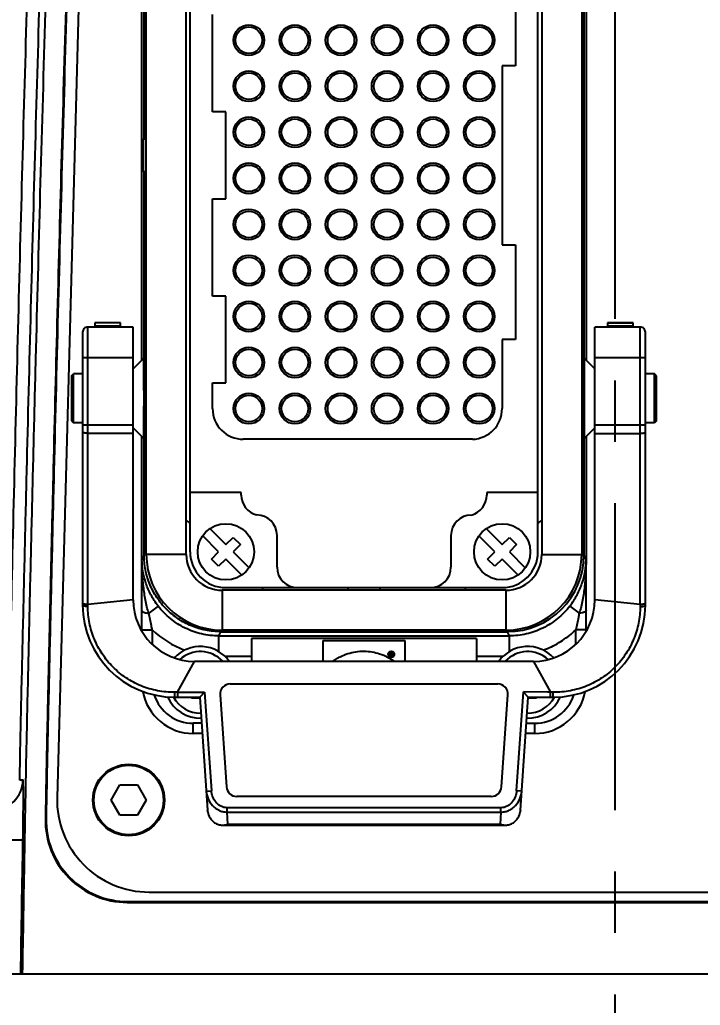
# Model space of a CAD drawing. Header units: millimetres. Extents: x 4086 to 8300, y 123 to 1549.
# Drawn here: x 6721.49 to 6738.12, y 631.97 to 656.05 of the extents above; entities that cross this region are included whole.
import ezdxf

# ---------------------------------------------------------------- set-up
doc = ezdxf.new("R2010")
doc.units = ezdxf.units.MM
doc.linetypes.add('CENTER', pattern=[0.6, 0.375, -0.075, 0.075, -0.075])
for name, color, linetype in [('中心线', 7, 'Continuous'), ('外形图', 7, 'Continuous'), ('尺寸标注', 7, 'Continuous')]:
    doc.layers.add(name, color=color, linetype=linetype)
doc.styles.add('思源黑', font='SourceHanSansCN-Normal.ttf')
doc.dimstyles.new('尺寸标注_1_4比例', dxfattribs={"dimtxt": 7, "dimasz": 6, "dimexe": 2, "dimexo": 1.5, "dimgap": 1, "dimtad": 1, "dimdec": 1, "dimlfac": 4, "dimdsep": 46, "dimtxsty": '思源黑', "dimcen": 0.09, "dimadec": 0, "dimazin": 0, "dimtp": 0.01, "dimtm": 0.01, "dimtfac": 1, "dimtdec": 1, "dimtofl": 0, "dimtmove": 0, "dimatfit": 3, "dimfxl": 1, "dimtolj": 1, "dimarcsym": 0})

# ---------------------------------------------------------------- blocks, each defined once
blk = doc.blocks.new('*D942')
at = {"layer": 'Defpoints', "color": 0}
for p in [(6721.519, 632.866), (6750.539, 632.862), (6750.539, 605.6)]:
    blk.add_point(p, dxfattribs=at)
at = {"layer": '尺寸标注', "color": 0, "lineweight": -2}
for p, q in [((6721.519, 631.366), (6721.519, 603.6)), ((6750.539, 631.362), (6750.539, 603.6)), ((6727.519, 605.6), (6744.539, 605.6))]:
    blk.add_line(p, q, dxfattribs=at)
at = {"layer": '尺寸标注', "color": 0}
for points in [[(6727.519, 606.6), (6727.519, 604.6), (6721.519, 605.6)], [(6744.539, 604.6), (6744.539, 606.6), (6750.539, 605.6)]]:
    blk.add_solid(points, dxfattribs=at)
at = {"layer": '尺寸标注', "color": 0, "insert": (6736.029, 610.224), "char_height": 7, "attachment_point": 5, "style": '思源黑'}
blk.add_mtext('\\A1;116.1', dxfattribs=at)

msp = doc.modelspace()

# ---------------------------------------------------------------- linework, layer by layer
at = {"layer": '中心线', "linetype": 'CENTER', "ltscale": 20}
msp.add_line((6736.0291, 872.2393), (6736.0291, 620.0144), dxfattribs=at)
at = {"layer": '外形图'}
for p, q in [((6724.5291, 653.1431), (6724.5291, 662.4993)), ((6724.5853, 642.9868), (6724.5853, 662.4868)), ((6725.5603, 642.9868), (6725.5603, 662.4868)), ((6725.6541, 643.0493), (6725.6541, 662.4243)), ((6734.1541, 643.0493), (6734.1541, 662.4243)), ((6734.2478, 662.4868), (6734.2478, 642.9868)), ((6735.2228, 662.4868), (6735.2228, 642.9868)), ((6735.2791, 662.4993), (6735.2791, 642.9744)), ((6722.9755, 658.0743), (6722.4049, 637.0479)), ((6724.4791, 647.736), (6724.4791, 657.7377)), ((6735.3291, 657.7377), (6735.3291, 647.736)), ((6733.6041, 657.2368), (6733.6041, 654.9243)), ((6726.2041, 653.7993), (6726.2041, 656.1743)), ((6733.6041, 654.9243), (6733.2791, 654.9243)), ((6733.2791, 654.9243), (6733.2791, 650.5493)), ((6726.5291, 653.7993), (6726.2041, 653.7993)), ((6726.5291, 651.6743), (6726.5291, 653.7993)), ((6724.5156, 653.1431), (6724.5853, 653.1431)), ((6724.5156, 652.3306), (6724.5156, 653.1431)), ((6724.5853, 652.3306), (6724.5156, 652.3306)), ((6724.5291, 642.9744), (6724.5291, 652.3306)), ((6726.2041, 651.6743), (6726.5291, 651.6743)), ((6726.2041, 649.2993), (6726.2041, 651.6743)), ((6733.2791, 650.5493), (6733.6041, 650.5493)), ((6733.6041, 650.5493), (6733.6041, 648.2368)), ((6726.5291, 649.2993), (6726.2041, 649.2993)), ((6726.5291, 647.1743), (6726.5291, 649.2993)), ((6723.0291, 648.4153), (6723.0291, 641.7493)), ((6724.2649, 648.5403), (6723.1541, 648.5403)), ((6723.1541, 645.944), (6723.1541, 648.5403)), ((6723.9524, 648.6434), (6723.3274, 648.6434)), ((6723.3274, 648.6434), (6723.3274, 648.5403)), ((6723.9524, 648.6422), (6723.3274, 648.6422)), ((6723.9524, 648.5631), (6723.3274, 648.5631)), ((6723.9524, 648.5403), (6723.9524, 648.6434)), ((6724.2649, 641.8743), (6724.2649, 648.5403)), ((6736.6541, 648.5403), (6735.5433, 648.5403)), ((6735.5433, 641.8743), (6735.5433, 648.5403)), ((6736.4801, 648.6434), (6735.8551, 648.6434)), ((6735.8551, 648.6434), (6735.8551, 648.5403)), ((6735.8551, 648.6422), (6736.4801, 648.6422)), ((6736.4801, 648.5631), (6735.8551, 648.5631)), ((6736.4801, 648.5403), (6736.4801, 648.6434)), ((6736.654, 641.762), (6736.6541, 648.5403)), ((6736.7791, 641.7493), (6736.7791, 648.4153)), ((6733.6041, 648.2368), (6733.2791, 648.2368)), ((6733.2791, 648.2368), (6733.2791, 646.5493)), ((6723.0291, 647.7993), (6724.2649, 647.7993)), ((6724.2649, 647.5218), (6724.5174, 647.7743)), ((6735.5433, 647.5218), (6735.2908, 647.7743)), ((6735.5433, 647.7993), (6736.7791, 647.7993)), ((6722.7541, 647.3493), (6722.8041, 647.3993)), ((6722.7541, 647.3493), (6722.7541, 646.2493)), ((6723.0291, 647.3993), (6722.8041, 647.3993)), ((6722.8041, 646.1993), (6722.8041, 647.3993)), ((6737.0041, 647.3993), (6736.7791, 647.3993)), ((6737.0541, 647.3493), (6737.0041, 647.3993)), ((6737.0041, 646.1993), (6737.0041, 647.3993)), ((6737.0541, 646.2493), (6737.0541, 647.3493)), ((6726.2041, 647.1743), (6726.5291, 647.1743)), ((6726.2041, 646.5493), (6726.2041, 647.1743)), ((6722.7541, 646.2493), (6722.8041, 646.1993)), ((6737.0541, 646.2493), (6737.0041, 646.1993)), ((6723.0291, 646.1993), (6722.8041, 646.1993)), ((6723.0291, 646.1507), (6724.2649, 646.1507)), ((6724.2649, 646.0769), (6724.5174, 645.8243)), ((6735.5433, 646.0769), (6735.2908, 645.8243)), ((6735.5433, 646.1507), (6736.7791, 646.1507)), ((6737.0041, 646.1993), (6736.7791, 646.1993)), ((6724.2649, 645.944), (6723.1541, 645.944)), ((6723.1542, 641.762), (6723.1541, 645.944)), ((6724.4791, 642.8582), (6724.4791, 645.8627)), ((6732.5541, 645.7998), (6726.9541, 645.7993)), ((6735.3291, 645.8627), (6735.3291, 642.8582)), ((6735.5433, 645.944), (6736.654, 645.944)), ((6726.9041, 644.4993), (6725.6541, 644.4993)), ((6726.9041, 644.434), (6726.9041, 644.4993)), ((6734.1541, 644.4993), (6732.9041, 644.4993)), ((6732.9041, 644.4993), (6732.9041, 644.4335)), ((6726.1394, 643.6158), (6726.5291, 643.2261)), ((6732.8894, 643.6158), (6733.2791, 643.2261)), ((6726.3523, 643.0493), (6725.9627, 643.439)), ((6726.5291, 643.2261), (6726.7059, 643.4029)), ((6726.7059, 643.4029), (6726.8826, 643.2261)), ((6727.7791, 642.6743), (6727.7791, 643.4503)), ((6732.0291, 643.4493), (6732.0291, 642.6743)), ((6733.1023, 643.0493), (6732.7127, 643.439)), ((6733.2791, 643.2261), (6733.4559, 643.4029)), ((6733.4559, 643.4029), (6733.6326, 643.2261)), ((6726.8826, 643.2261), (6726.7059, 643.0493)), ((6733.6326, 643.2261), (6733.4559, 643.0493)), ((6724.5291, 642.9744), (6724.4791, 642.8578)), ((6725.5603, 642.9868), (6724.5853, 642.9868)), ((6726.1755, 642.8726), (6726.3523, 643.0493)), ((6726.3523, 642.6958), (6726.1755, 642.8726)), ((6726.5291, 642.8726), (6726.3523, 642.6958)), ((6726.9187, 642.4829), (6726.5291, 642.8726)), ((6726.7059, 643.0493), (6727.0955, 642.6597)), ((6732.9255, 642.8726), (6733.1023, 643.0493)), ((6733.1023, 642.6958), (6732.9255, 642.8726)), ((6733.2791, 642.8726), (6733.1023, 642.6958)), ((6733.6687, 642.4829), (6733.2791, 642.8726)), ((6733.4559, 643.0493), (6733.8455, 642.6597)), ((6734.2478, 642.9868), (6735.2228, 642.9868)), ((6735.3291, 642.8574), (6735.2791, 642.9744)), ((6724.4791, 642.8578), (6724.4791, 642.8582)), ((6724.4791, 641.102), (6724.4791, 642.8578)), ((6735.3291, 642.8582), (6735.3291, 642.8574)), ((6735.3291, 642.8582), (6735.3291, 642.8574)), ((6735.3291, 641.1021), (6735.3291, 642.8574)), ((6726.5291, 642.1743), (6733.2791, 642.1743)), ((6733.3728, 642.1118), (6726.4353, 642.1118)), ((6726.4353, 642.1118), (6726.4353, 641.1368)), ((6733.3728, 642.1118), (6733.3728, 641.1368)), ((6724.2649, 641.8743), (6723.1542, 641.762)), ((6723.1545, 641.7134), (6723.1542, 641.762)), ((6724.8749, 641.7256), (6724.6457, 641.5489)), ((6734.9333, 641.7256), (6735.1624, 641.5489)), ((6736.654, 641.762), (6735.5433, 641.8743)), ((6736.654, 641.762), (6736.6536, 641.7134)), ((6724.4791, 641.1441), (6724.7291, 641.1441)), ((6724.7291, 641.1441), (6724.7291, 640.7896)), ((6726.3591, 640.9959), (6726.4036, 641.0993)), ((6726.3591, 640.9959), (6733.449, 640.9959)), ((6726.3591, 640.6092), (6726.3591, 640.9959)), ((6726.4036, 641.0993), (6733.4045, 641.0993)), ((6733.3728, 641.1368), (6726.4353, 641.1368)), ((6733.4045, 641.0993), (6733.449, 640.9959)), ((6733.449, 640.9959), (6733.449, 640.6092)), ((6735.3291, 641.1441), (6735.0791, 641.1441)), ((6735.0791, 640.7895), (6735.0791, 641.1441)), ((6732.6541, 640.9291), (6727.1541, 640.9291)), ((6727.1541, 640.9291), (6727.1541, 640.3743)), ((6728.9041, 640.8868), (6730.9041, 640.8868)), ((6728.9041, 640.3743), (6728.9041, 640.8868)), ((6730.9041, 640.8868), (6730.9041, 640.3743)), ((6732.6541, 640.9291), (6732.6541, 640.3743)), ((6727.1541, 640.4961), (6726.5069, 640.4961)), ((6730.5431, 640.5812), (6730.574, 640.5812)), ((6730.5431, 640.5141), (6730.5431, 640.5812)), ((6730.5595, 640.5141), (6730.5431, 640.5141)), ((6730.5595, 640.569), (6730.5681, 640.569)), ((6730.5595, 640.5523), (6730.5595, 640.569)), ((6730.5681, 640.5523), (6730.5595, 640.5523)), ((6730.5812, 640.5141), (6730.5595, 640.5392)), ((6730.5595, 640.5392), (6730.5595, 640.5141)), ((6730.5781, 640.5404), (6730.5992, 640.5141)), ((6730.5992, 640.5141), (6730.5812, 640.5141)), ((6733.3013, 640.4961), (6732.6541, 640.4961)), ((6725.3484, 639.6241), (6725.7649, 640.3743)), ((6734.0433, 640.3743), (6725.7649, 640.3743)), ((6734.0433, 640.3743), (6734.4598, 639.6239)), ((6726.6371, 639.8243), (6733.1711, 639.8243)), ((6725.3484, 639.6239), (6725.2809, 639.6221)), ((6725.3484, 639.6241), (6726.0071, 639.6243)), ((6726.0071, 639.6243), (6725.8905, 639.4993)), ((6726.0071, 639.6243), (6726.1756, 637.2141)), ((6726.3877, 639.5569), (6726.545, 637.3069)), ((6733.2631, 637.3069), (6733.4204, 639.5569)), ((6733.6325, 637.2141), (6733.8013, 639.6273)), ((6733.8011, 639.6243), (6733.9176, 639.4993)), ((6734.3839, 639.6241), (6733.8013, 639.6273)), ((6734.5272, 639.6221), (6734.4598, 639.6239)), ((6725.2791, 639.4993), (6725.8905, 639.4993)), ((6725.6804, 639.4993), (6725.6876, 639.4868)), ((6725.6876, 639.4868), (6725.8914, 639.4868)), ((6725.8905, 639.4993), (6726.0837, 636.7367)), ((6733.7245, 636.7367), (6733.9176, 639.4993)), ((6733.9168, 639.4868), (6734.1206, 639.4868)), ((6733.9176, 639.4993), (6734.5291, 639.4993)), ((6734.1206, 639.4868), (6734.1278, 639.4993)), ((6725.9351, 638.8618), (6725.7291, 638.8618)), ((6725.7291, 638.6127), (6725.7291, 638.8618)), ((6733.8731, 638.8618), (6734.0791, 638.8618)), ((6734.0791, 638.6118), (6734.0791, 638.8618)), ((6725.7292, 638.6118), (6725.7291, 638.6127)), ((6725.9526, 638.6118), (6725.7298, 638.6118)), ((6734.0791, 638.6118), (6733.8556, 638.6118)), ((6721.5713, 637.4725), (6721.4913, 637.4725)), ((6723.7241, 636.9868), (6723.9391, 637.3592)), ((6723.9391, 637.3592), (6724.3691, 637.3592)), ((6724.3691, 637.3592), (6724.5841, 636.9868)), ((6726.0509, 637.2053), (6726.1756, 637.2141)), ((6733.7572, 637.2053), (6733.6325, 637.2141)), ((6723.9391, 636.6145), (6723.7241, 636.9868)), ((6724.5841, 636.9868), (6724.3691, 636.6145)), ((6733.0137, 637.0743), (6726.7944, 637.0743)), ((6724.3691, 636.6145), (6723.9391, 636.6145)), ((6733.2498, 636.798), (6726.5584, 636.798)), ((6726.5584, 636.692), (6726.5584, 636.798)), ((6726.5584, 636.692), (6733.2498, 636.692)), ((6726.5793, 636.3933), (6726.5584, 636.692)), ((6733.2498, 636.692), (6733.2289, 636.3933)), ((6733.2498, 636.692), (6733.2498, 636.798)), ((6722.1364, 636.5403), (6722.1186, 636.5228)), ((6726.4451, 636.3743), (6733.363, 636.3743)), ((6726.5793, 636.3933), (6733.2289, 636.3933)), ((6724.6541, 634.7368), (6747.4041, 634.7368)), ((6724.1358, 634.5043), (6724.118, 634.4868)), ((6724.118, 634.4868), (6747.4311, 634.4868)), ((6724.1358, 634.5043), (6747.4133, 634.5043)), ((6710.6485, 632.7368), (6761.4096, 632.7368))]:
    msp.add_line(p, q, dxfattribs=at)
for centre, radius in [((6727.0916, 655.5493), 0.375), ((6727.0916, 655.5493), 0.325), ((6728.2166, 655.5493), 0.375), ((6728.2166, 655.5493), 0.325), ((6729.3416, 655.5493), 0.375), ((6729.3416, 655.5493), 0.325), ((6730.4666, 655.5493), 0.375), ((6730.4666, 655.5493), 0.325), ((6731.5916, 655.5493), 0.375), ((6731.5916, 655.5493), 0.325), ((6732.7166, 655.5493), 0.375), ((6732.7166, 655.5493), 0.325), ((6727.0916, 654.4243), 0.375), ((6727.0916, 654.4243), 0.325), ((6728.2166, 654.4243), 0.375), ((6728.2166, 654.4243), 0.325), ((6729.3416, 654.4243), 0.375), ((6729.3416, 654.4243), 0.325), ((6730.4666, 654.4243), 0.375), ((6730.4666, 654.4243), 0.325), ((6731.5916, 654.4243), 0.375), ((6731.5916, 654.4243), 0.325), ((6732.7166, 654.4243), 0.375), ((6732.7166, 654.4243), 0.325), ((6727.0916, 653.2993), 0.375), ((6727.0916, 653.2993), 0.325), ((6728.2166, 653.2993), 0.375), ((6728.2166, 653.2993), 0.325), ((6729.3416, 653.2993), 0.375), ((6729.3416, 653.2993), 0.325), ((6730.4666, 653.2993), 0.375), ((6730.4666, 653.2993), 0.325), ((6731.5916, 653.2993), 0.375), ((6731.5916, 653.2993), 0.325), ((6732.7166, 653.2993), 0.375), ((6732.7166, 653.2993), 0.325), ((6727.0916, 652.1743), 0.375), ((6728.2166, 652.1743), 0.375), ((6729.3416, 652.1743), 0.375), ((6730.4666, 652.1743), 0.375), ((6731.5916, 652.1743), 0.375), ((6732.7166, 652.1743), 0.375), ((6727.0916, 652.1743), 0.325), ((6728.2166, 652.1743), 0.325), ((6729.3416, 652.1743), 0.325), ((6730.4666, 652.1743), 0.325), ((6731.5916, 652.1743), 0.325), ((6732.7166, 652.1743), 0.325), ((6727.0916, 651.0493), 0.375), ((6727.0916, 651.0493), 0.325), ((6728.2166, 651.0493), 0.375), ((6728.2166, 651.0493), 0.325), ((6729.3416, 651.0493), 0.375), ((6729.3416, 651.0493), 0.325), ((6730.4666, 651.0493), 0.375), ((6730.4666, 651.0493), 0.325), ((6731.5916, 651.0493), 0.375), ((6731.5916, 651.0493), 0.325), ((6732.7166, 651.0493), 0.375), ((6732.7166, 651.0493), 0.325), ((6727.0916, 649.9243), 0.375), ((6727.0916, 649.9243), 0.325), ((6728.2166, 649.9243), 0.375), ((6728.2166, 649.9243), 0.325), ((6729.3416, 649.9243), 0.375), ((6729.3416, 649.9243), 0.325), ((6730.4666, 649.9243), 0.375), ((6730.4666, 649.9243), 0.325), ((6731.5916, 649.9243), 0.375), ((6731.5916, 649.9243), 0.325), ((6732.7166, 649.9243), 0.375), ((6732.7166, 649.9243), 0.325), ((6727.0916, 648.7993), 0.375), ((6728.2166, 648.7993), 0.375), ((6729.3416, 648.7993), 0.375), ((6730.4666, 648.7993), 0.375), ((6731.5916, 648.7993), 0.375), ((6732.7166, 648.7993), 0.375), ((6727.0916, 648.7993), 0.325), ((6728.2166, 648.7993), 0.325), ((6729.3416, 648.7993), 0.325), ((6730.4666, 648.7993), 0.325), ((6731.5916, 648.7993), 0.325), ((6732.7166, 648.7993), 0.325), ((6727.0916, 647.6743), 0.375), ((6727.0916, 647.6743), 0.325), ((6728.2166, 647.6743), 0.375), ((6728.2166, 647.6743), 0.325), ((6729.3416, 647.6743), 0.375), ((6729.3416, 647.6743), 0.325), ((6730.4666, 647.6743), 0.375), ((6730.4666, 647.6743), 0.325), ((6731.5916, 647.6743), 0.375), ((6731.5916, 647.6743), 0.325), ((6732.7166, 647.6743), 0.375), ((6732.7166, 647.6743), 0.325), ((6727.0916, 646.5493), 0.375), ((6727.0916, 646.5493), 0.325), ((6728.2166, 646.5493), 0.375), ((6728.2166, 646.5493), 0.325), ((6729.3416, 646.5493), 0.375), ((6729.3416, 646.5493), 0.325), ((6730.4666, 646.5493), 0.375), ((6730.4666, 646.5493), 0.325), ((6731.5916, 646.5493), 0.375), ((6731.5916, 646.5493), 0.325), ((6732.7166, 646.5493), 0.375), ((6732.7166, 646.5493), 0.325), ((6726.5291, 643.0493), 0.6875), ((6733.2791, 643.0493), 0.6875), ((6730.5696, 640.5469), 0.0736), ((6730.5695, 640.5476), 0.0525), ((6724.1541, 636.9868), 0.875), ((6724.1541, 636.9868), 0.85)]:
    msp.add_circle(centre, radius, dxfattribs=at)
for centre, radius, start, end in [((6723.1541, 648.4153), 0.125, 90, 180.00048), ((6736.6541, 648.4153), 0.125, 359.99952, 90), ((6726.9541, 646.5493), 0.75, 179.9982, 269.85141), ((6732.5291, 646.5493), 0.75, 271.79348, 0), ((6727.4031, 644.434), 0.499, 180, 255.74912), ((6732.4041, 644.4335), 0.5, 284.47752, 0), ((6727.2791, 643.4503), 0.5, 0, 89.86321), ((6732.5291, 643.4493), 0.5, 90, 180), ((6725.8176, 644.0947), 0.3769, 226.94491, 244.28952), ((6733.9905, 644.0947), 0.3769, 295.7112, 313.07399), ((6726.4353, 642.9868), 1.85, 180, 270), ((6726.4353, 642.9868), 0.875, 180, 270), ((6726.5291, 643.0493), 0.875, 180, 270), ((6733.2791, 643.0493), 0.875, 270, 0), ((6733.3728, 642.9868), 1.85, 270, 0), ((6733.3728, 642.9868), 0.875, 270, 0), ((6728.2791, 642.6743), 0.5, 180, 270), ((6731.5291, 642.6743), 0.5, 270, 0), ((6727.7609, 642.312), 0.3756, 201.50122, 212.21778), ((6729.9041, 642.0896), 0.3974, 167.69367, 176.79601), ((6729.9041, 642.0896), 0.3974, 3.20399, 12.30634), ((6732.0473, 642.312), 0.3756, 327.7808, 338.49883), ((6725.2791, 641.7493), 2.25, 180, 270), ((6725.7649, 641.8743), 1.5, 180, 270), ((6734.0433, 641.8743), 1.5, 270, 0), ((6734.5291, 641.7493), 2.25, 270, 0), ((6726.3578, 642.8673), 2.3711, 226.61526, 249.3414), ((6725.9041, 639.8618), 0.875, 35.85651, 136.84847), ((6733.9041, 639.8618), 0.875, 43.15125, 144.14349), ((6725.9041, 639.8618), 0.75, 43.13343, 131.96824), ((6730.5681, 640.5606), 0.00835, 269.99461, 90.00544), ((6730.574, 640.5605), 0.0206, 281.6263, 89.99985), ((6733.9041, 639.8618), 0.75, 48.0318, 136.86657), ((6733.4606, 642.8406), 2.3424, 290.65097, 293.30826), ((6726.6371, 639.5743), 0.25, 90, 184), ((6733.1711, 639.5743), 0.25, 356, 90), ((6725.7291, 639.8618), 1.25, 190.28281, 270.00716), ((6725.7291, 639.8618), 1, 197.79919, 270), ((6725.9041, 639.8618), 0.875, 203.95449, 271.45614), ((6733.9041, 639.8618), 0.875, 268.54386, 336.04139), ((6734.0791, 639.8618), 1.25, 270, 349.71715), ((6734.0791, 639.8618), 1, 270, 342.20076), ((6734.3544, 614.6657), 24.9584, 89.75802, 89.93224), ((6725.9041, 639.8618), 0.75, 208.85079, 271.03164), ((6725.9041, 639.8618), 0.375, 255.31375, 268.05244), ((6733.9041, 639.8618), 0.75, 268.96836, 331.14832), ((6733.9041, 639.8618), 0.375, 271.94756, 284.68625), ((6720.8215, 637.4868), 0.7499, 270.00455, 358.9078), ((6726.7944, 637.3243), 0.25, 184, 270), ((6733.0137, 637.3243), 0.25, 270, 356), ((6724.6541, 636.9868), 2.25, 178.4456, 270), ((6724.1179, 636.4864), 1.9996, 178.95745, 270.00365), ((6724.1356, 636.5039), 1.9996, 178.95655, 270.00365)]:
    msp.add_arc(centre, radius, start, end, dxfattribs=at)
for centre, major_axis, ratio, start_param, end_param in [((6724.5175, 646.7993), (0, 0.9751), 0.0112683, 3.1303248, 6.2944532), ((6735.2906, 646.7993), (0, 0.9751), 0.0112683, -0.0112678, 3.1528605), ((6733.404, 642.975), (-0.7414, 1.723), 0.9995939, -3.5477901, -1.9772887)]:
    msp.add_ellipse(centre, major_axis=major_axis, ratio=ratio, start_param=start_param, end_param=end_param, dxfattribs=at)
for points, knots in [([(6721.1976, 637.4824), (6721.2227, 638.8161), (6721.2837, 641.4834), (6721.3778, 645.4842), (6721.4782, 649.485), (6721.6224, 654.8189), (6721.7818, 660.1524), (6721.9352, 664.8186), (6722.0262, 667.4849), (6722.0748, 668.8179), (6722.0995, 669.4843)], [0, 0, 0, 0, 0.1250013, 0.2500046, 0.3750083, 0.5000112, 0.7500116, 0.8750077, 0.9375042, 1, 1, 1, 1]), ([(6721.4913, 637.4725), (6721.4978, 637.806), (6721.511, 638.473), (6721.5331, 639.4734), (6721.5566, 640.4739), (6721.5878, 641.8078), (6721.6276, 643.4751), (6721.6927, 646.1429), (6721.7779, 649.4776), (6721.9247, 654.8126), (6722.0866, 660.1472), (6722.2424, 664.8144), (6722.3347, 667.4812), (6722.384, 668.8145), (6722.4091, 669.4811)], [0, 0, 0, 0, 0.0312501, 0.0625002, 0.0937504, 0.1250008, 0.1875021, 0.2500038, 0.3750073, 0.5000102, 0.7500109, 0.8750073, 0.937504, 1, 1, 1, 1]), ([(6722.5561, 669.4755), (6722.5357, 668.9368), (6722.501, 668.0129), (6722.4424, 666.3648), (6722.3544, 663.8177), (6722.2365, 660.2392), (6722.1058, 655.9983), (6721.9864, 651.8476), (6721.8958, 648.4539), (6721.8285, 645.7936), (6721.7805, 643.8327), (6721.7417, 642.2085), (6721.7113, 640.9144), (6721.6883, 639.9272), (6721.6629, 638.8166), (6721.6337, 637.3755), (6721.5966, 635.3138), (6721.5697, 633.6987), (6721.5541, 632.7368)], [0, 0, 0, 0, 0.0440011, 0.0754721, 0.1346076, 0.2520369, 0.3677282, 0.4809423, 0.5909815, 0.6448459, 0.6981569, 0.7510891, 0.7774677, 0.8038171, 0.8316888, 0.8681431, 0.9214801, 1, 1, 1, 1]), ([(6723.0558, 669.4565), (6723.0361, 668.9375), (6723.0026, 668.0461), (6722.9462, 666.4628), (6722.8617, 664.024), (6722.7045, 659.2713), (6722.5434, 653.9144), (6722.4011, 648.6708), (6722.3209, 645.4919), (6722.2604, 642.9908), (6722.2238, 641.4427), (6722.1949, 640.2022), (6722.1715, 639.1999), (6722.1455, 637.9715), (6722.1283, 637.0572), (6722.1186, 636.5228)], [0, 0, 0, 0, 0.0472954, 0.0812251, 0.1442523, 0.2694951, 0.5142087, 0.632243, 0.747126, 0.8037497, 0.8600477, 0.8881259, 0.9167306, 0.951334, 1, 1, 1, 1]), ([(6723.0732, 669.4559), (6723.0472, 668.7703), (6722.9962, 667.3992), (6722.9009, 664.6568), (6722.7402, 659.8573), (6722.5739, 654.3716), (6722.424, 648.8854), (6722.3374, 645.4564), (6722.2712, 642.713), (6722.2229, 640.6555), (6722.1748, 638.598), (6722.1488, 637.2262), (6722.1364, 636.5403)], [0, 0, 0, 0, 0.0625, 0.125, 0.25, 0.4999999, 0.6249999, 0.75, 0.8125, 0.875, 0.9375, 1, 1, 1, 1]), ([(6723.1541, 645.944), (6723.1381, 645.944), (6723.1084, 645.9455), (6723.0736, 645.9512), (6723.051, 645.9586), (6723.0376, 645.9648), (6723.0291, 645.973), (6723.0291, 645.9784)], [0, 0, 0, 0, 0.3553838, 0.6612936, 0.7829546, 0.8793763, 1, 1, 1, 1]), ([(6736.654, 645.944), (6736.67, 645.944), (6736.6998, 645.9455), (6736.7345, 645.9512), (6736.7572, 645.9586), (6736.7705, 645.9648), (6736.7791, 645.973), (6736.7791, 645.9784)], [0, 0, 0, 0, 0.3553838, 0.6612936, 0.7829546, 0.8793763, 1, 1, 1, 1]), ([(6726.4036, 641.0993), (6726.2811, 641.0993), (6726.0354, 641.1235), (6725.6816, 641.2309), (6725.3553, 641.4053), (6725.0694, 641.6401), (6724.8348, 641.926), (6724.6605, 642.2523), (6724.5532, 642.6062), (6724.5291, 642.8519), (6724.5291, 642.9744)], [0, 0, 0, 0, 0.125, 0.2499999, 0.3749998, 0.4999997, 0.6249997, 0.7499997, 0.8749998, 1, 1, 1, 1]), ([(6724.6457, 641.5489), (6724.6273, 641.6008), (6724.597, 641.7072), (6724.5516, 641.9235), (6724.5121, 642.1972), (6724.4858, 642.5274), (6724.4792, 642.748), (6724.4791, 642.8582)], [0, 0, 0, 0, 0.1247341, 0.2500048, 0.5004396, 0.7504014, 1, 1, 1, 1]), ([(6724.8749, 641.7256), (6724.8083, 641.8119), (6724.6925, 641.991), (6724.569, 642.2774), (6724.4965, 642.5673), (6724.4797, 642.762), (6724.4791, 642.858)], [0, 0, 0, 0, 0.2680597, 0.521595, 0.7638347, 1, 1, 1, 1]), ([(6734.9333, 641.7256), (6734.9998, 641.8119), (6735.1156, 641.9909), (6735.2391, 642.2772), (6735.3116, 642.5669), (6735.3284, 642.7615), (6735.3291, 642.8574)], [0, 0, 0, 0, 0.2681024, 0.5216447, 0.7639511, 1, 1, 1, 1]), ([(6735.3291, 642.8574), (6735.3289, 642.7473), (6735.3223, 642.5268), (6735.296, 642.1968), (6735.2566, 641.9232), (6735.211, 641.7071), (6735.1807, 641.6008), (6735.1624, 641.5489)], [0, 0, 0, 0, 0.2495987, 0.499561, 0.7499972, 0.8752693, 1, 1, 1, 1]), ([(6723.1541, 641.762), (6723.1381, 641.762), (6723.1148, 641.7632), (6723.0854, 641.7677), (6723.0666, 641.7719), (6723.051, 641.7773), (6723.0375, 641.7839), (6723.0291, 641.7924), (6723.0291, 641.7979)], [0, 0, 0, 0, 0.3534831, 0.5147924, 0.6583762, 0.7798961, 0.8766559, 1, 1, 1, 1]), ([(6723.1545, 641.7134), (6723.1391, 641.7134), (6723.1161, 641.7145), (6723.0866, 641.7189), (6723.0669, 641.7232), (6723.0506, 641.7289), (6723.037, 641.7356), (6723.0291, 641.744), (6723.0291, 641.7493)], [0, 0, 0, 0, 0.3396117, 0.5065594, 0.6580558, 0.7848907, 0.8830151, 1, 1, 1, 1]), ([(6725.2809, 639.6221), (6725.1404, 639.6192), (6724.8586, 639.6418), (6724.4534, 639.7614), (6724.0827, 639.9599), (6723.7601, 640.2257), (6723.4978, 640.5476), (6723.3035, 640.9117), (6723.1837, 641.3049), (6723.1553, 641.5775), (6723.1545, 641.7134)], [0, 0, 0, 0, 0.1272867, 0.2538705, 0.3799908, 0.5054924, 0.629979, 0.7536405, 0.8768897, 1, 1, 1, 1]), ([(6726.3591, 640.9959), (6726.2167, 640.9959), (6725.9308, 641.029), (6725.5249, 641.1733), (6725.1627, 641.4067), (6724.9619, 641.6128), (6724.8749, 641.7256)], [0, 0, 0, 0, 0.2500535, 0.4999932, 0.7499366, 1, 1, 1, 1]), ([(6734.9333, 641.7256), (6734.8463, 641.6128), (6734.6455, 641.4067), (6734.2833, 641.1733), (6733.8773, 641.029), (6733.5915, 640.9959), (6733.449, 640.9959)], [0, 0, 0, 0, 0.2500634, 0.5000068, 0.7499465, 1, 1, 1, 1]), ([(6736.6536, 641.7134), (6736.6529, 641.5775), (6736.6245, 641.3049), (6736.5046, 640.9117), (6736.3104, 640.5476), (6736.0481, 640.2257), (6735.7254, 639.9599), (6735.3547, 639.7614), (6734.9495, 639.6418), (6734.6678, 639.6192), (6734.5272, 639.6221)], [0, 0, 0, 0, 0.1231103, 0.2463595, 0.370021, 0.4945076, 0.6200092, 0.7461295, 0.8727133, 1, 1, 1, 1]), ([(6736.6536, 641.7134), (6736.669, 641.7134), (6736.692, 641.7145), (6736.7216, 641.7189), (6736.7413, 641.7232), (6736.7576, 641.7289), (6736.7711, 641.7356), (6736.7791, 641.744), (6736.7791, 641.7493)], [0, 0, 0, 0, 0.3396211, 0.5065685, 0.6580621, 0.7848936, 0.8830154, 1, 1, 1, 1]), ([(6736.7791, 641.7979), (6736.7791, 641.7924), (6736.7707, 641.7839), (6736.7572, 641.7773), (6736.7416, 641.7719), (6736.7228, 641.7677), (6736.6933, 641.7632), (6736.67, 641.762), (6736.6541, 641.762)], [0, 0, 0, 0, 0.1233503, 0.220107, 0.3416215, 0.4852001, 0.6465064, 1, 1, 1, 1]), ([(6724.4791, 641.6132), (6724.4791, 641.6096), (6724.4817, 641.6014), (6724.4915, 641.5912), (6724.5063, 641.5817), (6724.5261, 641.5729), (6724.5506, 641.5651), (6724.5907, 641.5556), (6724.6231, 641.5511), (6724.6457, 641.5489)], [0, 0, 0, 0, 0.0580588, 0.1300684, 0.2230427, 0.3388974, 0.476994, 0.6352927, 1, 1, 1, 1]), ([(6724.7291, 641.1441), (6724.7224, 641.1772), (6724.6948, 641.3121), (6724.6666, 641.447), (6724.6457, 641.5489)], [0, 0, 0, 0, 0.2449389, 1, 1, 1, 1]), ([(6735.1624, 641.5489), (6735.1553, 641.5144), (6735.1275, 641.3795), (6735.0994, 641.2446), (6735.0791, 641.1441)], [0, 0, 0, 0, 0.2555706, 1, 1, 1, 1]), ([(6735.3291, 641.6132), (6735.3291, 641.6096), (6735.3264, 641.6014), (6735.3167, 641.5912), (6735.3019, 641.5817), (6735.282, 641.5729), (6735.2575, 641.5651), (6735.2174, 641.5555), (6735.185, 641.5511), (6735.1624, 641.5489)], [0, 0, 0, 0, 0.0580722, 0.1300551, 0.2231135, 0.3388819, 0.4770593, 0.6352895, 1, 1, 1, 1]), ([(6734.3875, 640.6894), (6734.5148, 640.7438), (6734.76, 640.8761), (6734.9783, 641.049), (6735.0791, 641.1441)], [0, 0, 0, 0, 0.4999838, 1, 1, 1, 1]), ([(6729.1414, 640.3747), (6729.1697, 640.3973), (6729.2284, 640.4374), (6729.4078, 640.5364), (6729.6995, 640.6295), (6730.0349, 640.6265), (6730.2953, 640.5609), (6730.4777, 640.4848), (6730.5913, 640.413), (6730.6414, 640.3747)], [0, 0, 0, 0, 0.0677096, 0.1322625, 0.382267, 0.6322716, 0.7500136, 0.8822761, 1, 1, 1, 1]), ([(6725.2791, 639.4993), (6725.2792, 639.4993), (6725.2792, 639.5004), (6725.2795, 639.5016), (6725.2796, 639.5045), (6725.2798, 639.5083), (6725.2799, 639.5134), (6725.2802, 639.5225), (6725.2804, 639.5364), (6725.2806, 639.5555), (6725.2808, 639.577), (6725.2809, 639.5995), (6725.2809, 639.6146), (6725.2809, 639.6221)], [0, 0, 0, 0, 0.0042267, 0.0168799, 0.0386325, 0.0700617, 0.1115474, 0.1627054, 0.2917195, 0.4511993, 0.630151, 0.8166277, 1, 1, 1, 1]), ([(6725.3485, 639.6243), (6725.3485, 639.6162), (6725.3485, 639.6003), (6725.3485, 639.5771), (6725.3485, 639.5558), (6725.3485, 639.5371), (6725.3485, 639.5235), (6725.3485, 639.5145), (6725.3485, 639.5092), (6725.3484, 639.5052), (6725.3486, 639.502), (6725.3482, 639.5006), (6725.3486, 639.4994), (6725.3484, 639.4993)], [0, 0, 0, 0, 0.1950207, 0.3825515, 0.5553914, 0.7069027, 0.8312668, 0.8817301, 0.9237078, 0.9567958, 0.9806757, 0.995118, 1, 1, 1, 1]), ([(6734.4597, 639.4993), (6734.4599, 639.4993), (6734.4596, 639.5001), (6734.4597, 639.5007), (6734.4596, 639.5024), (6734.4597, 639.5051), (6734.4597, 639.5092), (6734.4597, 639.5144), (6734.4597, 639.5234), (6734.4597, 639.5369), (6734.4597, 639.5556), (6734.4597, 639.5768), (6734.4597, 639.5999), (6734.4597, 639.6158), (6734.4598, 639.6239)], [0, 0, 0, 0, 0.004811, 0.0108141, 0.0191978, 0.0430225, 0.0760565, 0.1179831, 0.1684002, 0.2926948, 0.4441837, 0.6170694, 0.8047358, 1, 1, 1, 1]), ([(6734.5291, 639.4993), (6734.5289, 639.4993), (6734.5289, 639.5004), (6734.5286, 639.5016), (6734.5286, 639.5045), (6734.5284, 639.5083), (6734.5282, 639.5134), (6734.528, 639.5225), (6734.5278, 639.5364), (6734.5275, 639.5555), (6734.5274, 639.577), (6734.5273, 639.5995), (6734.5272, 639.6146), (6734.5272, 639.6221)], [0, 0, 0, 0, 0.0042265, 0.0168792, 0.0386308, 0.0700586, 0.1115425, 0.1626985, 0.2917083, 0.451185, 0.630137, 0.8166183, 1, 1, 1, 1]), ([(6721.5708, 636.0128), (6721.5724, 636.1086), (6721.5754, 636.296), (6721.5787, 636.5676), (6721.5806, 636.7817), (6721.5814, 636.9395), (6721.5817, 637.0449), (6721.5816, 637.1403), (6721.5812, 637.2249), (6721.5804, 637.2977), (6721.5794, 637.3508), (6721.5785, 637.387), (6721.5777, 637.4092), (6721.5769, 637.4281), (6721.576, 637.4437), (6721.575, 637.4556), (6721.5739, 637.4647), (6721.573, 637.4693), (6721.572, 637.4725), (6721.5713, 637.4725)], [0, 0, 0, 0, 0.1966946, 0.3850438, 0.5579717, 0.6366064, 0.7090381, 0.7745685, 0.8326261, 0.8826735, 0.9242394, 0.9417327, 0.956978, 0.9699344, 0.9805729, 0.9888854, 0.994869, 0.9985333, 1, 1, 1, 1]), ([(6726.0509, 637.2053), (6726.0554, 637.1414), (6726.0853, 637.0134), (6726.1733, 636.8733), (6726.2714, 636.7847), (6726.3583, 636.7324), (6726.4555, 636.6993), (6726.5241, 636.6919), (6726.5584, 636.692)], [0, 0, 0, 0, 0.2429902, 0.4882871, 0.6137312, 0.7412029, 0.8700856, 1, 1, 1, 1]), ([(6726.5584, 636.798), (6726.5326, 636.798), (6726.4808, 636.8044), (6726.4076, 636.8316), (6726.3422, 636.8743), (6726.268, 636.9466), (6726.2018, 637.0602), (6726.1792, 637.1625), (6726.1756, 637.2141)], [0, 0, 0, 0, 0.1249183, 0.2499882, 0.3753652, 0.5005029, 0.7497007, 1, 1, 1, 1]), ([(6733.6325, 637.2141), (6733.6289, 637.1625), (6733.6063, 637.0602), (6733.5401, 636.9466), (6733.4659, 636.8743), (6733.4005, 636.8316), (6733.3273, 636.8044), (6733.2755, 636.798), (6733.2498, 636.798)], [0, 0, 0, 0, 0.2502993, 0.4994971, 0.6246348, 0.7500118, 0.8750817, 1, 1, 1, 1]), ([(6733.2498, 636.692), (6733.284, 636.6919), (6733.3526, 636.6993), (6733.4499, 636.7324), (6733.5368, 636.7847), (6733.6349, 636.8733), (6733.7229, 637.0134), (6733.7528, 637.1414), (6733.7572, 637.2053)], [0, 0, 0, 0, 0.1299144, 0.2587971, 0.3862688, 0.5117129, 0.7570098, 1, 1, 1, 1]), ([(6726.0872, 636.6988), (6726.0947, 636.6475), (6726.1339, 636.5448), (6726.2092, 636.4658), (6726.253, 636.4331)], [0, 0, 0, 0, 0.4869637, 1, 1, 1, 1]), ([(6733.5552, 636.4331), (6733.5989, 636.4658), (6733.6742, 636.5448), (6733.7134, 636.6475), (6733.7209, 636.6988)], [0, 0, 0, 0, 0.5130355, 1, 1, 1, 1]), ([(6726.253, 636.4331), (6726.2805, 636.4125), (6726.3433, 636.3824), (6726.4117, 636.3743), (6726.4451, 636.3743)], [0, 0, 0, 0, 0.5069624, 1, 1, 1, 1]), ([(6726.4451, 636.3743), (6726.4562, 636.3743), (6726.5015, 636.3761), (6726.5463, 636.3845), (6726.5793, 636.3933)], [0, 0, 0, 0, 0.2457318, 1, 1, 1, 1]), ([(6733.2289, 636.3933), (6733.24, 636.3903), (6733.284, 636.3798), (6733.3293, 636.3743), (6733.363, 636.3743)], [0, 0, 0, 0, 0.2552632, 1, 1, 1, 1]), ([(6733.363, 636.3743), (6733.3965, 636.3743), (6733.4648, 636.3824), (6733.5276, 636.4125), (6733.5552, 636.4331)], [0, 0, 0, 0, 0.4930376, 1, 1, 1, 1]), ([(6721.5708, 636.0128), (6721.5704, 636.0124), (6721.5688, 636.0118), (6721.5658, 636.011), (6721.5611, 636.0103), (6721.5517, 636.0092), (6721.5359, 636.008), (6721.5125, 636.0068), (6721.483, 636.0058), (6721.4478, 636.0049), (6721.4072, 636.0042), (6721.3432, 636.0035), (6721.2527, 636.0031), (6721.1337, 636.0035), (6721.0038, 636.0046), (6720.9141, 636.0058), (6720.8682, 636.0065)], [0, 0, 0, 0, 0.002376, 0.0068805, 0.013622, 0.0226166, 0.0473237, 0.0808327, 0.1228684, 0.1730741, 0.231019, 0.2962039, 0.4459832, 0.6172431, 0.8040674, 1, 1, 1, 1])]:
    msp.add_open_spline(points, degree=3, knots=knots, dxfattribs=at)
for points in [[(6726.0872, 636.6988), (6726.0856, 636.7114), (6726.0846, 636.724), (6726.0837, 636.7367)], [(6733.7245, 636.7367), (6733.7236, 636.724), (6733.7225, 636.7114), (6733.7209, 636.6988)], [(6721.5169, 632.7368), (6721.5342, 633.8288), (6721.5519, 634.9208), (6721.5708, 636.0128)]]:
    msp.add_open_spline(points, degree=3, dxfattribs=at)

# ---------------------------------------------------------------- dimensions: what is measured, and where the dimension line sits
at = {"layer": '尺寸标注'}
dim = msp.add_linear_dim(base=(6750.5393, 605.6002), p1=(6721.5189, 632.8659), p2=(6750.5393, 632.8618), dimstyle='尺寸标注_1_4比例', dxfattribs=at)
dim.commit()
dim.dimension.update_dxf_attribs({"geometry": '*D942', "text_midpoint": (6736.0291, 605.6002), "dimtype": 160})

doc.saveas('drawing.dxf')
